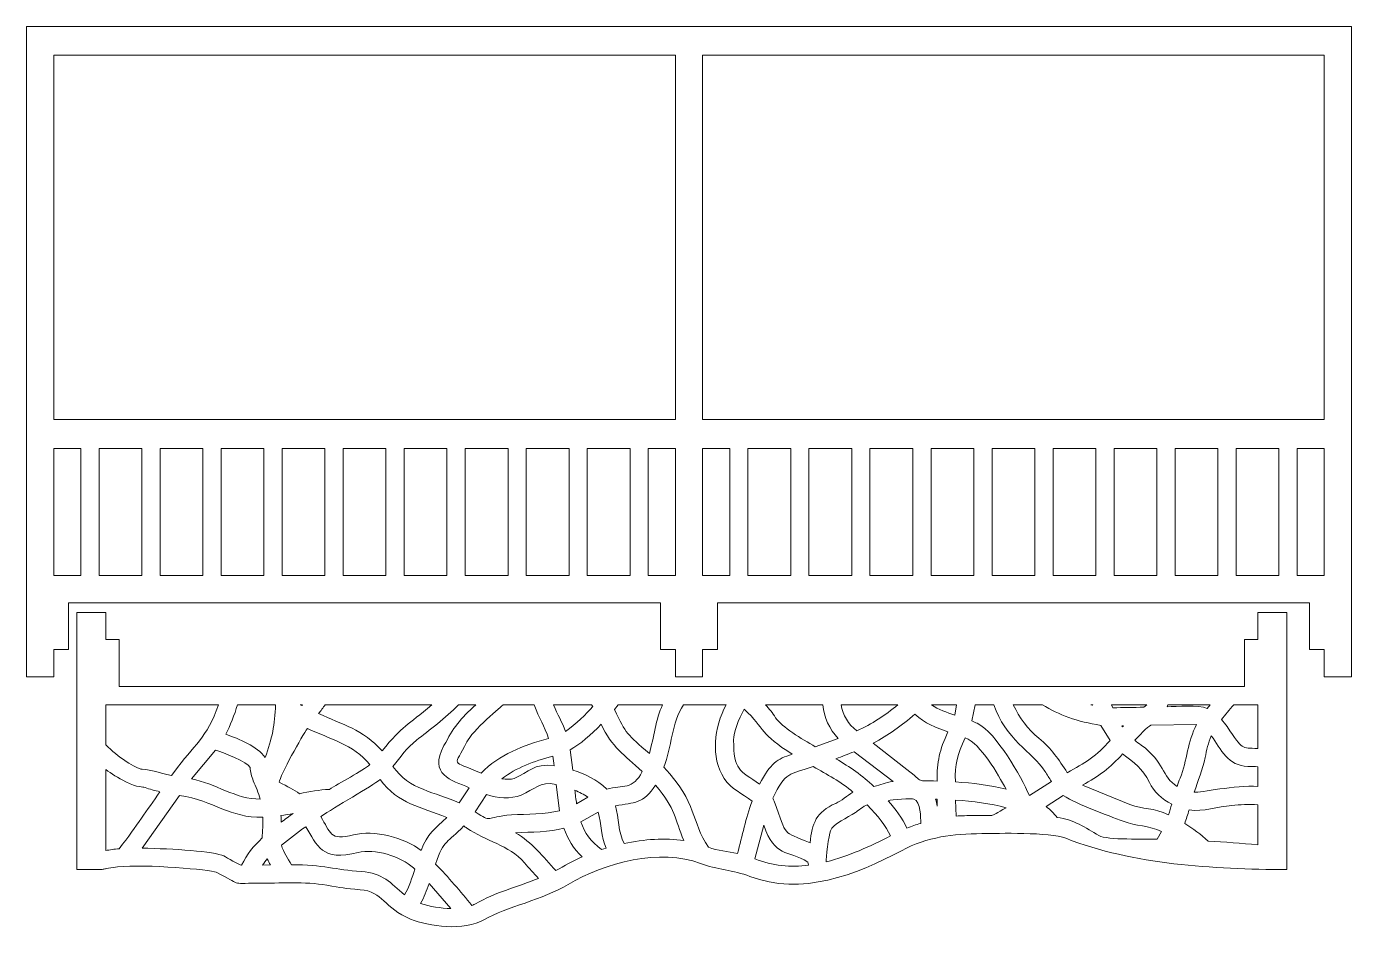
# Model space of a CAD drawing. Header units: millimetres. Extents: x -281 to 281, y -187 to 187.
# Drawn here: x 109.5 to 255.6, y -187 to -87.2 of the extents above; entities that cross this region are included whole.
import ezdxf

# ---------------------------------------------------------------- set-up
doc = ezdxf.new("R2010")
doc.units = ezdxf.units.MM
doc.header["$MEASUREMENT"] = 0
doc.layers.add('Camada 1', color=7, linetype='Continuous')

msp = doc.modelspace()

# ---------------------------------------------------------------- linework, layer by layer
at = {"layer": 'Camada 1', "color": 250, "lineweight": 9}
for points, knots in [([(114.187, -150.7449), (114.187, -150.7449), (179.4257, -150.7449), (179.4257, -150.7449), (179.4257, -150.7449), (179.4257, -150.7449), (179.4257, -155.9198), (179.4257, -155.9198), (179.4257, -155.9198), (179.4257, -155.9198), (181.0688, -155.9198), (181.0688, -155.9198), (181.0688, -155.9198), (181.0688, -155.9198), (181.0688, -158.9199), (181.0688, -158.9199), (181.0688, -158.9199), (181.0688, -158.9199), (184.0688, -158.9199), (184.0688, -158.9199), (184.0688, -158.9199), (184.0688, -158.9199), (184.0688, -155.9198), (184.0688, -155.9198), (184.0688, -155.9198), (184.0688, -155.9198), (185.7119, -155.9198), (185.7119, -155.9198), (185.7119, -155.9198), (185.7119, -155.9198), (185.7119, -150.7449), (185.7119, -150.7449), (185.7119, -150.7449), (185.7119, -150.7449), (250.9506, -150.7449), (250.9506, -150.7449), (250.9506, -150.7449), (250.9506, -150.7449), (250.9506, -155.9198), (250.9506, -155.9198), (250.9506, -155.9198), (250.9506, -155.9198), (252.5937, -155.9198), (252.5937, -155.9198), (252.5937, -155.9198), (252.5937, -155.9198), (252.5937, -158.9199), (252.5937, -158.9199), (252.5937, -158.9199), (252.5937, -158.9199), (255.5937, -158.9199), (255.5937, -158.9199), (255.5937, -158.9199), (255.5937, -158.9199), (255.5937, -155.9198), (255.5937, -155.9198), (255.5937, -155.9198), (255.5937, -155.9198), (255.5937, -150.7449), (255.5937, -150.7449), (255.5937, -150.7449), (255.5937, -150.7449), (255.5937, -87.2449), (255.5937, -87.2449), (255.5937, -87.2449), (255.5937, -87.2449), (109.5439, -87.2449), (109.5439, -87.2449), (109.5439, -87.2449), (109.5439, -87.2449), (109.5439, -150.7449), (109.5439, -150.7449), (109.5439, -150.7449), (109.5439, -150.7449), (109.5439, -155.9198), (109.5439, -155.9198), (109.5439, -155.9198), (109.5439, -155.9198), (109.5439, -158.9199), (109.5439, -158.9199), (109.5439, -158.9199), (109.5439, -158.9199), (112.5439, -158.9199), (112.5439, -158.9199), (112.5439, -158.9199), (112.5439, -158.9199), (112.5439, -155.9198), (112.5439, -155.9198), (112.5439, -155.9198), (112.5439, -155.9198), (114.187, -155.9198), (114.187, -155.9198), (114.187, -155.9198), (114.187, -155.9198), (114.187, -150.7449), (114.187, -150.7449)], [0, 0, 0, 0, 0.04, 0.04, 0.04, 0.04, 0.08, 0.08, 0.08, 0.08, 0.12, 0.12, 0.12, 0.12, 0.16, 0.16, 0.16, 0.16, 0.2, 0.2, 0.2, 0.2, 0.24, 0.24, 0.24, 0.24, 0.28, 0.28, 0.28, 0.28, 0.32, 0.32, 0.32, 0.32, 0.36, 0.36, 0.36, 0.36, 0.4, 0.4, 0.4, 0.4, 0.44, 0.44, 0.44, 0.44, 0.48, 0.48, 0.48, 0.48, 0.52, 0.52, 0.52, 0.52, 0.56, 0.56, 0.56, 0.56, 0.6, 0.6, 0.6, 0.6, 0.64, 0.64, 0.64, 0.64, 0.68, 0.68, 0.68, 0.68, 0.72, 0.72, 0.72, 0.72, 0.76, 0.76, 0.76, 0.76, 0.8, 0.8, 0.8, 0.8, 0.84, 0.84, 0.84, 0.84, 0.88, 0.88, 0.88, 0.88, 0.92, 0.92, 0.92, 0.92, 1, 1, 1, 1]), ([(181.0688, -130.5699), (181.0688, -130.5699), (112.5439, -130.5699), (112.5439, -130.5699), (112.5439, -130.5699), (112.5439, -130.5699), (112.5439, -90.4199), (112.5439, -90.4199), (112.5439, -90.4199), (112.5439, -90.4199), (181.0688, -90.4199), (181.0688, -90.4199), (181.0688, -90.4199), (181.0688, -90.4199), (181.0688, -130.5699), (181.0688, -130.5699)], [0, 0, 0, 0, 0.2, 0.2, 0.2, 0.2, 0.4, 0.4, 0.4, 0.4, 0.6, 0.6, 0.6, 0.6, 1, 1, 1, 1]), ([(252.5937, -130.5699), (252.5937, -130.5699), (184.0688, -130.5699), (184.0688, -130.5699), (184.0688, -130.5699), (184.0688, -130.5699), (184.0688, -90.4199), (184.0688, -90.4199), (184.0688, -90.4199), (184.0688, -90.4199), (252.5937, -90.4199), (252.5937, -90.4199), (252.5937, -90.4199), (252.5937, -90.4199), (252.5937, -130.5699), (252.5937, -130.5699)], [0, 0, 0, 0, 0.2, 0.2, 0.2, 0.2, 0.4, 0.4, 0.4, 0.4, 0.6, 0.6, 0.6, 0.6, 1, 1, 1, 1]), ([(115.5439, -133.7449), (115.5439, -133.7449), (115.5439, -147.7448), (115.5439, -147.7448), (115.5439, -147.7448), (115.5439, -147.7448), (112.5439, -147.7448), (112.5439, -147.7448), (112.5439, -147.7448), (112.5439, -147.7448), (112.5439, -133.7449), (112.5439, -133.7449), (112.5439, -133.7449), (112.5439, -133.7449), (115.5439, -133.7449), (115.5439, -133.7449)], [0, 0, 0, 0, 0.2, 0.2, 0.2, 0.2, 0.4, 0.4, 0.4, 0.4, 0.6, 0.6, 0.6, 0.6, 1, 1, 1, 1]), ([(122.2689, -133.7449), (122.2689, -133.7449), (122.2689, -147.7448), (122.2689, -147.7448), (122.2689, -147.7448), (122.2689, -147.7448), (117.5439, -147.7448), (117.5439, -147.7448), (117.5439, -147.7448), (117.5439, -147.7448), (117.5439, -133.7449), (117.5439, -133.7449), (117.5439, -133.7449), (117.5439, -133.7449), (122.2689, -133.7449), (122.2689, -133.7449)], [0, 0, 0, 0, 0.2, 0.2, 0.2, 0.2, 0.4, 0.4, 0.4, 0.4, 0.6, 0.6, 0.6, 0.6, 1, 1, 1, 1]), ([(128.9939, -133.7449), (128.9939, -133.7449), (128.9939, -147.7448), (128.9939, -147.7448), (128.9939, -147.7448), (128.9939, -147.7448), (124.2689, -147.7448), (124.2689, -147.7448), (124.2689, -147.7448), (124.2689, -147.7448), (124.2689, -133.7449), (124.2689, -133.7449), (124.2689, -133.7449), (124.2689, -133.7449), (128.9939, -133.7449), (128.9939, -133.7449)], [0, 0, 0, 0, 0.2, 0.2, 0.2, 0.2, 0.4, 0.4, 0.4, 0.4, 0.6, 0.6, 0.6, 0.6, 1, 1, 1, 1]), ([(135.7188, -133.7449), (135.7188, -133.7449), (135.7188, -147.7448), (135.7188, -147.7448), (135.7188, -147.7448), (135.7188, -147.7448), (130.9938, -147.7448), (130.9938, -147.7448), (130.9938, -147.7448), (130.9938, -147.7448), (130.9938, -133.7449), (130.9938, -133.7449), (130.9938, -133.7449), (130.9938, -133.7449), (135.7188, -133.7449), (135.7188, -133.7449)], [0, 0, 0, 0, 0.2, 0.2, 0.2, 0.2, 0.4, 0.4, 0.4, 0.4, 0.6, 0.6, 0.6, 0.6, 1, 1, 1, 1]), ([(142.4438, -133.7449), (142.4438, -133.7449), (142.4438, -147.7448), (142.4438, -147.7448), (142.4438, -147.7448), (142.4438, -147.7448), (137.7188, -147.7448), (137.7188, -147.7448), (137.7188, -147.7448), (137.7188, -147.7448), (137.7188, -133.7449), (137.7188, -133.7449), (137.7188, -133.7449), (137.7188, -133.7449), (142.4438, -133.7449), (142.4438, -133.7449)], [0, 0, 0, 0, 0.2, 0.2, 0.2, 0.2, 0.4, 0.4, 0.4, 0.4, 0.6, 0.6, 0.6, 0.6, 1, 1, 1, 1]), ([(149.1688, -133.7449), (149.1688, -133.7449), (149.1688, -147.7448), (149.1688, -147.7448), (149.1688, -147.7448), (149.1688, -147.7448), (144.4438, -147.7448), (144.4438, -147.7448), (144.4438, -147.7448), (144.4438, -147.7448), (144.4438, -133.7449), (144.4438, -133.7449), (144.4438, -133.7449), (144.4438, -133.7449), (149.1688, -133.7449), (149.1688, -133.7449)], [0, 0, 0, 0, 0.2, 0.2, 0.2, 0.2, 0.4, 0.4, 0.4, 0.4, 0.6, 0.6, 0.6, 0.6, 1, 1, 1, 1]), ([(155.8938, -133.7449), (155.8938, -133.7449), (155.8938, -147.7448), (155.8938, -147.7448), (155.8938, -147.7448), (155.8938, -147.7448), (151.1688, -147.7448), (151.1688, -147.7448), (151.1688, -147.7448), (151.1688, -147.7448), (151.1688, -133.7449), (151.1688, -133.7449), (151.1688, -133.7449), (151.1688, -133.7449), (155.8938, -133.7449), (155.8938, -133.7449)], [0, 0, 0, 0, 0.2, 0.2, 0.2, 0.2, 0.4, 0.4, 0.4, 0.4, 0.6, 0.6, 0.6, 0.6, 1, 1, 1, 1]), ([(162.6188, -133.7449), (162.6188, -133.7449), (162.6188, -147.7448), (162.6188, -147.7448), (162.6188, -147.7448), (162.6188, -147.7448), (157.8938, -147.7448), (157.8938, -147.7448), (157.8938, -147.7448), (157.8938, -147.7448), (157.8938, -133.7449), (157.8938, -133.7449), (157.8938, -133.7449), (157.8938, -133.7449), (162.6188, -133.7449), (162.6188, -133.7449)], [0, 0, 0, 0, 0.2, 0.2, 0.2, 0.2, 0.4, 0.4, 0.4, 0.4, 0.6, 0.6, 0.6, 0.6, 1, 1, 1, 1]), ([(169.3438, -133.7449), (169.3438, -133.7449), (169.3438, -147.7448), (169.3438, -147.7448), (169.3438, -147.7448), (169.3438, -147.7448), (164.6188, -147.7448), (164.6188, -147.7448), (164.6188, -147.7448), (164.6188, -147.7448), (164.6188, -133.7449), (164.6188, -133.7449), (164.6188, -133.7449), (164.6188, -133.7449), (169.3438, -133.7449), (169.3438, -133.7449)], [0, 0, 0, 0, 0.2, 0.2, 0.2, 0.2, 0.4, 0.4, 0.4, 0.4, 0.6, 0.6, 0.6, 0.6, 1, 1, 1, 1]), ([(176.0688, -147.7448), (176.0688, -147.7448), (171.3438, -147.7448), (171.3438, -147.7448), (171.3438, -147.7448), (171.3438, -147.7448), (171.3438, -133.7449), (171.3438, -133.7449), (171.3438, -133.7449), (171.3438, -133.7449), (176.0688, -133.7449), (176.0688, -133.7449), (176.0688, -133.7449), (176.0688, -133.7449), (176.0688, -147.7448), (176.0688, -147.7448)], [0, 0, 0, 0, 0.2, 0.2, 0.2, 0.2, 0.4, 0.4, 0.4, 0.4, 0.6, 0.6, 0.6, 0.6, 1, 1, 1, 1]), ([(178.0688, -147.7448), (178.0688, -147.7448), (178.0688, -133.7449), (178.0688, -133.7449), (178.0688, -133.7449), (178.0688, -133.7449), (181.0688, -133.7449), (181.0688, -133.7449), (181.0688, -133.7449), (181.0688, -133.7449), (181.0688, -147.7448), (181.0688, -147.7448), (181.0688, -147.7448), (181.0688, -147.7448), (178.0688, -147.7448), (178.0688, -147.7448)], [0, 0, 0, 0, 0.2, 0.2, 0.2, 0.2, 0.4, 0.4, 0.4, 0.4, 0.6, 0.6, 0.6, 0.6, 1, 1, 1, 1]), ([(184.0688, -147.7448), (184.0688, -147.7448), (184.0688, -133.7449), (184.0688, -133.7449), (184.0688, -133.7449), (184.0688, -133.7449), (187.0688, -133.7449), (187.0688, -133.7449), (187.0688, -133.7449), (187.0688, -133.7449), (187.0688, -147.7448), (187.0688, -147.7448), (187.0688, -147.7448), (187.0688, -147.7448), (184.0688, -147.7448), (184.0688, -147.7448)], [0, 0, 0, 0, 0.2, 0.2, 0.2, 0.2, 0.4, 0.4, 0.4, 0.4, 0.6, 0.6, 0.6, 0.6, 1, 1, 1, 1]), ([(189.0688, -147.7448), (189.0688, -147.7448), (189.0688, -133.7449), (189.0688, -133.7449), (189.0688, -133.7449), (189.0688, -133.7449), (193.7938, -133.7449), (193.7938, -133.7449), (193.7938, -133.7449), (193.7938, -133.7449), (193.7938, -147.7448), (193.7938, -147.7448), (193.7938, -147.7448), (193.7938, -147.7448), (189.0688, -147.7448), (189.0688, -147.7448)], [0, 0, 0, 0, 0.2, 0.2, 0.2, 0.2, 0.4, 0.4, 0.4, 0.4, 0.6, 0.6, 0.6, 0.6, 1, 1, 1, 1]), ([(195.7938, -147.7448), (195.7938, -147.7448), (195.7938, -133.7449), (195.7938, -133.7449), (195.7938, -133.7449), (195.7938, -133.7449), (200.5188, -133.7449), (200.5188, -133.7449), (200.5188, -133.7449), (200.5188, -133.7449), (200.5188, -147.7448), (200.5188, -147.7448), (200.5188, -147.7448), (200.5188, -147.7448), (195.7938, -147.7448), (195.7938, -147.7448)], [0, 0, 0, 0, 0.2, 0.2, 0.2, 0.2, 0.4, 0.4, 0.4, 0.4, 0.6, 0.6, 0.6, 0.6, 1, 1, 1, 1]), ([(202.5188, -147.7448), (202.5188, -147.7448), (202.5188, -133.7449), (202.5188, -133.7449), (202.5188, -133.7449), (202.5188, -133.7449), (207.2438, -133.7449), (207.2438, -133.7449), (207.2438, -133.7449), (207.2438, -133.7449), (207.2438, -147.7448), (207.2438, -147.7448), (207.2438, -147.7448), (207.2438, -147.7448), (202.5188, -147.7448), (202.5188, -147.7448)], [0, 0, 0, 0, 0.2, 0.2, 0.2, 0.2, 0.4, 0.4, 0.4, 0.4, 0.6, 0.6, 0.6, 0.6, 1, 1, 1, 1]), ([(209.2438, -147.7448), (209.2438, -147.7448), (209.2438, -133.7449), (209.2438, -133.7449), (209.2438, -133.7449), (209.2438, -133.7449), (213.9687, -133.7449), (213.9687, -133.7449), (213.9687, -133.7449), (213.9687, -133.7449), (213.9687, -147.7448), (213.9687, -147.7448), (213.9687, -147.7448), (213.9687, -147.7448), (209.2438, -147.7448), (209.2438, -147.7448)], [0, 0, 0, 0, 0.2, 0.2, 0.2, 0.2, 0.4, 0.4, 0.4, 0.4, 0.6, 0.6, 0.6, 0.6, 1, 1, 1, 1]), ([(215.9687, -147.7448), (215.9687, -147.7448), (215.9687, -133.7449), (215.9687, -133.7449), (215.9687, -133.7449), (215.9687, -133.7449), (220.6937, -133.7449), (220.6937, -133.7449), (220.6937, -133.7449), (220.6937, -133.7449), (220.6937, -147.7448), (220.6937, -147.7448), (220.6937, -147.7448), (220.6937, -147.7448), (215.9687, -147.7448), (215.9687, -147.7448)], [0, 0, 0, 0, 0.2, 0.2, 0.2, 0.2, 0.4, 0.4, 0.4, 0.4, 0.6, 0.6, 0.6, 0.6, 1, 1, 1, 1]), ([(222.6937, -147.7448), (222.6937, -147.7448), (222.6937, -133.7449), (222.6937, -133.7449), (222.6937, -133.7449), (222.6937, -133.7449), (227.4187, -133.7449), (227.4187, -133.7449), (227.4187, -133.7449), (227.4187, -133.7449), (227.4187, -147.7448), (227.4187, -147.7448), (227.4187, -147.7448), (227.4187, -147.7448), (222.6937, -147.7448), (222.6937, -147.7448)], [0, 0, 0, 0, 0.2, 0.2, 0.2, 0.2, 0.4, 0.4, 0.4, 0.4, 0.6, 0.6, 0.6, 0.6, 1, 1, 1, 1]), ([(229.4187, -147.7448), (229.4187, -147.7448), (229.4187, -133.7449), (229.4187, -133.7449), (229.4187, -133.7449), (229.4187, -133.7449), (234.1437, -133.7449), (234.1437, -133.7449), (234.1437, -133.7449), (234.1437, -133.7449), (234.1437, -147.7448), (234.1437, -147.7448), (234.1437, -147.7448), (234.1437, -147.7448), (229.4187, -147.7448), (229.4187, -147.7448)], [0, 0, 0, 0, 0.2, 0.2, 0.2, 0.2, 0.4, 0.4, 0.4, 0.4, 0.6, 0.6, 0.6, 0.6, 1, 1, 1, 1]), ([(236.1437, -147.7448), (236.1437, -147.7448), (236.1437, -133.7449), (236.1437, -133.7449), (236.1437, -133.7449), (236.1437, -133.7449), (240.8687, -133.7449), (240.8687, -133.7449), (240.8687, -133.7449), (240.8687, -133.7449), (240.8687, -147.7448), (240.8687, -147.7448), (240.8687, -147.7448), (240.8687, -147.7448), (236.1437, -147.7448), (236.1437, -147.7448)], [0, 0, 0, 0, 0.2, 0.2, 0.2, 0.2, 0.4, 0.4, 0.4, 0.4, 0.6, 0.6, 0.6, 0.6, 1, 1, 1, 1]), ([(242.8687, -147.7448), (242.8687, -147.7448), (242.8687, -133.7449), (242.8687, -133.7449), (242.8687, -133.7449), (242.8687, -133.7449), (247.5937, -133.7449), (247.5937, -133.7449), (247.5937, -133.7449), (247.5937, -133.7449), (247.5937, -147.7448), (247.5937, -147.7448), (247.5937, -147.7448), (247.5937, -147.7448), (242.8687, -147.7448), (242.8687, -147.7448)], [0, 0, 0, 0, 0.2, 0.2, 0.2, 0.2, 0.4, 0.4, 0.4, 0.4, 0.6, 0.6, 0.6, 0.6, 1, 1, 1, 1]), ([(249.5937, -147.7448), (249.5937, -147.7448), (249.5937, -133.7449), (249.5937, -133.7449), (249.5937, -133.7449), (249.5937, -133.7449), (252.5937, -133.7449), (252.5937, -133.7449), (252.5937, -133.7449), (252.5937, -133.7449), (252.5937, -147.7448), (252.5937, -147.7448), (252.5937, -147.7448), (252.5937, -147.7448), (249.5937, -147.7448), (249.5937, -147.7448)], [0, 0, 0, 0, 0.2, 0.2, 0.2, 0.2, 0.4, 0.4, 0.4, 0.4, 0.6, 0.6, 0.6, 0.6, 1, 1, 1, 1]), ([(248.4474, -151.8099), (248.4474, -151.8099), (248.4474, -154.8099), (248.4474, -154.8099), (248.4474, -154.8099), (248.4474, -154.8099), (248.4474, -159.9849), (248.4474, -159.9849), (248.4474, -159.9849), (248.4474, -159.9849), (248.4474, -180.1648), (248.4474, -180.1648), (248.4474, -180.1648), (240.3181, -180.0885), (231.5693, -179.6363), (224.1113, -176.7114), (224.1113, -176.7114), (222.3076, -176.004), (216.6558, -176.1705), (214.8415, -176.1885), (214.8415, -176.1885), (211.6496, -176.2201), (208.9081, -176.5277), (205.9813, -178.0802), (205.9813, -178.0802), (200.9712, -180.738), (194.9427, -183.0955), (189.2679, -180.9003), (189.2679, -180.9003), (187.4975, -180.2155), (185.5841, -180.1624), (183.8383, -179.486), (183.8383, -179.486), (179.4683, -177.7927), (173.2601, -179.3767), (169.2578, -181.7884), (169.2578, -181.7884), (166.4731, -183.4663), (162.4298, -184.2911), (160.0255, -185.657), (160.0255, -185.657), (157.6985, -186.9788), (153.936, -186.4351), (151.8698, -185.6062), (151.8698, -185.6062), (148.9565, -184.4372), (148.8398, -182.5319), (146.3344, -182.3719), (146.3344, -182.3719), (144.577, -182.2596), (144.2902, -182.1467), (142.6482, -181.872), (142.6482, -181.872), (140.1976, -181.4607), (137.4695, -181.6614), (134.9978, -181.6623), (134.9978, -181.6623), (131.8447, -181.6637), (133.4165, -181.896), (130.4348, -180.458), (130.4348, -180.458), (129.8512, -180.1767), (122.7482, -179.5178), (119.5805, -179.8698), (119.5805, -179.8698), (116.9925, -180.1575), (119.4042, -180.1507), (115.0976, -180.1648), (115.0976, -180.1648), (115.0976, -180.1648), (115.0976, -159.9849), (115.0976, -159.9849), (115.0976, -159.9849), (115.0976, -159.9849), (115.0976, -154.8099), (115.0976, -154.8099), (115.0976, -154.8099), (115.0976, -154.8099), (115.0976, -151.8099), (115.0976, -151.8099), (115.0976, -151.8099), (115.0976, -151.8099), (118.2726, -151.8099), (118.2726, -151.8099), (118.2726, -151.8099), (118.2726, -151.8099), (118.2726, -154.8099), (118.2726, -154.8099), (118.2726, -154.8099), (118.2726, -154.8099), (119.7407, -154.8099), (119.7407, -154.8099), (119.7407, -154.8099), (119.7407, -154.8099), (119.7407, -159.9849), (119.7407, -159.9849), (119.7407, -159.9849), (119.7407, -159.9849), (243.8043, -159.9849), (243.8043, -159.9849), (243.8043, -159.9849), (243.8043, -159.9849), (243.8043, -154.8099), (243.8043, -154.8099), (243.8043, -154.8099), (243.8043, -154.8099), (245.2724, -154.8099), (245.2724, -154.8099), (245.2724, -154.8099), (245.2724, -154.8099), (245.2724, -151.8099), (245.2724, -151.8099), (245.2724, -151.8099), (245.2724, -151.8099), (248.4474, -151.8099), (248.4474, -151.8099)], [0, 0, 0, 0, 0.03333333, 0.03333333, 0.03333333, 0.03333333, 0.06666667, 0.06666667, 0.06666667, 0.06666667, 0.1, 0.1, 0.1, 0.1, 0.13333333, 0.13333333, 0.13333333, 0.13333333, 0.16666667, 0.16666667, 0.16666667, 0.16666667, 0.2, 0.2, 0.2, 0.2, 0.23333333, 0.23333333, 0.23333333, 0.23333333, 0.26666667, 0.26666667, 0.26666667, 0.26666667, 0.3, 0.3, 0.3, 0.3, 0.33333333, 0.33333333, 0.33333333, 0.33333333, 0.36666667, 0.36666667, 0.36666667, 0.36666667, 0.4, 0.4, 0.4, 0.4, 0.43333333, 0.43333333, 0.43333333, 0.43333333, 0.46666667, 0.46666667, 0.46666667, 0.46666667, 0.5, 0.5, 0.5, 0.5, 0.53333333, 0.53333333, 0.53333333, 0.53333333, 0.56666667, 0.56666667, 0.56666667, 0.56666667, 0.6, 0.6, 0.6, 0.6, 0.63333333, 0.63333333, 0.63333333, 0.63333333, 0.66666667, 0.66666667, 0.66666667, 0.66666667, 0.7, 0.7, 0.7, 0.7, 0.73333333, 0.73333333, 0.73333333, 0.73333333, 0.76666667, 0.76666667, 0.76666667, 0.76666667, 0.8, 0.8, 0.8, 0.8, 0.83333333, 0.83333333, 0.83333333, 0.83333333, 0.86666667, 0.86666667, 0.86666667, 0.86666667, 0.9, 0.9, 0.9, 0.9, 0.93333333, 0.93333333, 0.93333333, 0.93333333, 1, 1, 1, 1]), ([(125.7831, -169.4489), (128.0398, -166.3578), (129.4312, -165.6976), (130.7002, -161.9849), (130.7002, -161.9849), (130.7002, -161.9849), (118.2726, -161.9849), (118.2726, -161.9849), (118.2726, -161.9849), (118.2726, -161.9849), (118.2726, -166.4227), (118.2726, -166.4227), (118.2726, -166.4227), (119.5952, -167.6993), (121.6232, -169.0746), (122.2967, -169.0992), (122.2967, -169.0992), (123.4316, -169.1406), (124.0535, -169.5002), (125.5277, -169.8004), (125.5277, -169.8004), (125.5277, -169.8004), (125.7831, -169.4489), (125.7831, -169.4489)], [0, 0, 0, 0, 0.14285714, 0.14285714, 0.14285714, 0.14285714, 0.28571429, 0.28571429, 0.28571429, 0.28571429, 0.42857143, 0.42857143, 0.42857143, 0.42857143, 0.57142857, 0.57142857, 0.57142857, 0.57142857, 0.71428571, 0.71428571, 0.71428571, 0.71428571, 1, 1, 1, 1]), ([(135.8458, -167.81), (136.5922, -165.7425), (136.9373, -164.1789), (136.9992, -161.9849), (136.9992, -161.9849), (136.9992, -161.9849), (132.8035, -161.9849), (132.8035, -161.9849), (132.8035, -161.9849), (132.4711, -163.123), (132.0058, -164.2738), (131.4991, -165.244), (131.4991, -165.244), (132.9823, -165.7698), (134.9863, -166.5436), (135.8458, -167.81)], [0, 0, 0, 0, 0.2, 0.2, 0.2, 0.2, 0.4, 0.4, 0.4, 0.4, 0.6, 0.6, 0.6, 0.6, 1, 1, 1, 1]), ([(139.9031, -162.0805), (139.9031, -162.0805), (139.9762, -161.9849), (139.9762, -161.9849), (139.9762, -161.9849), (139.9762, -161.9849), (139.7088, -161.9849), (139.7088, -161.9849), (139.7088, -161.9849), (139.7088, -161.9849), (139.9031, -162.0805), (139.9031, -162.0805)], [0, 0, 0, 0, 0.25, 0.25, 0.25, 0.25, 0.5, 0.5, 0.5, 0.5, 1, 1, 1, 1]), ([(148.7427, -167.0861), (151.084, -164.1762), (151.4656, -164.3647), (154.2365, -161.9849), (154.2365, -161.9849), (154.2365, -161.9849), (142.4617, -161.9849), (142.4617, -161.9849), (142.4617, -161.9849), (142.2288, -162.322), (141.9812, -162.652), (141.7388, -162.9713), (141.7388, -162.9713), (144.3697, -164.1875), (146.6089, -164.6786), (148.7427, -167.0861)], [0, 0, 0, 0, 0.2, 0.2, 0.2, 0.2, 0.4, 0.4, 0.4, 0.4, 0.6, 0.6, 0.6, 0.6, 1, 1, 1, 1]), ([(157.2278, -172.8077), (157.2278, -172.8077), (158.3515, -171.1343), (158.3515, -171.1343), (158.3515, -171.1343), (156.372, -170.2733), (153.8391, -169.7634), (155.5595, -166.4973), (155.5595, -166.4973), (156.5739, -164.5716), (157.3464, -163.5037), (159.0837, -161.9849), (159.0837, -161.9849), (159.0837, -161.9849), (157.1699, -161.9849), (157.1699, -161.9849), (157.1699, -161.9849), (155.7039, -163.4859), (153.95, -164.8003), (152.5193, -165.8978), (152.5193, -165.8978), (151.489, -166.6882), (150.7688, -167.7844), (149.9339, -168.7845), (149.9339, -168.7845), (151.6954, -171.3584), (154.5966, -171.6085), (157.2278, -172.8077)], [0, 0, 0, 0, 0.125, 0.125, 0.125, 0.125, 0.25, 0.25, 0.25, 0.25, 0.375, 0.375, 0.375, 0.375, 0.5, 0.5, 0.5, 0.5, 0.625, 0.625, 0.625, 0.625, 0.75, 0.75, 0.75, 0.75, 1, 1, 1, 1]), ([(159.6632, -169.5213), (161.6643, -167.4883), (164.2555, -166.4558), (167.0936, -165.7174), (167.0936, -165.7174), (166.6417, -164.3191), (166.0447, -163.5381), (165.5165, -161.9849), (165.5165, -161.9849), (165.5165, -161.9849), (162.1016, -161.9849), (162.1016, -161.9849), (162.1016, -161.9849), (162.0293, -162.0134), (158.6121, -164.9476), (158.081, -166.0841), (158.081, -166.0841), (156.7443, -168.9446), (156.1223, -168.006), (159.6632, -169.5213)], [0, 0, 0, 0, 0.16666667, 0.16666667, 0.16666667, 0.16666667, 0.33333333, 0.33333333, 0.33333333, 0.33333333, 0.5, 0.5, 0.5, 0.5, 0.66666667, 0.66666667, 0.66666667, 0.66666667, 1, 1, 1, 1]), ([(168.9458, -164.9445), (170.1462, -164.1253), (171.2197, -163.0027), (171.9543, -162.1998), (171.9543, -162.1998), (171.9543, -162.1998), (171.8035, -161.9849), (171.8035, -161.9849), (171.8035, -161.9849), (171.8035, -161.9849), (167.6431, -161.9849), (167.6431, -161.9849), (167.6431, -161.9849), (168.0724, -163.1183), (168.5778, -163.8555), (168.9458, -164.9445)], [0, 0, 0, 0, 0.2, 0.2, 0.2, 0.2, 0.4, 0.4, 0.4, 0.4, 0.6, 0.6, 0.6, 0.6, 1, 1, 1, 1]), ([(178.2006, -167.3643), (178.6882, -165.649), (178.9053, -163.5491), (179.6642, -161.9849), (179.6642, -161.9849), (179.6642, -161.9849), (174.7771, -161.9849), (174.7771, -161.9849), (174.7771, -161.9849), (174.7771, -161.9849), (174.3475, -162.5082), (174.3475, -162.5082), (174.3475, -162.5082), (175.638, -165.281), (175.7494, -165.2192), (178.2006, -167.3643)], [0, 0, 0, 0, 0.2, 0.2, 0.2, 0.2, 0.4, 0.4, 0.4, 0.4, 0.6, 0.6, 0.6, 0.6, 1, 1, 1, 1]), ([(189.5178, -172.6081), (188.4534, -171.7511), (187.2214, -171.3273), (186.4447, -170.113), (186.4447, -170.113), (184.9226, -167.7331), (185.3533, -164.5286), (186.6513, -161.9849), (186.6513, -161.9849), (186.6513, -161.9849), (181.96, -161.9849), (181.96, -161.9849), (181.96, -161.9849), (180.6773, -163.9458), (180.6375, -166.6792), (179.803, -168.8871), (179.803, -168.8871), (183.5929, -172.8857), (182.7115, -174.7919), (184.7212, -177.6859), (184.7212, -177.6859), (185.7164, -178.0933), (186.8686, -178.147), (187.9117, -178.385), (187.9117, -178.385), (188.4398, -176.4146), (188.8274, -174.5207), (189.5178, -172.6081)], [0, 0, 0, 0, 0.125, 0.125, 0.125, 0.125, 0.25, 0.25, 0.25, 0.25, 0.375, 0.375, 0.375, 0.375, 0.5, 0.5, 0.5, 0.5, 0.625, 0.625, 0.625, 0.625, 0.75, 0.75, 0.75, 0.75, 1, 1, 1, 1]), ([(199.0162, -165.7085), (198.0186, -164.6788), (197.4733, -163.3576), (197.3106, -161.9849), (197.3106, -161.9849), (197.3106, -161.9849), (191.0101, -161.9849), (191.0101, -161.9849), (191.0101, -161.9849), (191.4133, -162.4342), (191.7779, -162.9084), (192.1138, -163.4144), (192.1138, -163.4144), (192.7941, -164.4391), (194.9989, -165.7613), (196.4883, -166.6211), (196.4883, -166.6211), (196.4883, -166.6211), (199.0162, -165.7085), (199.0162, -165.7085)], [0, 0, 0, 0, 0.16666667, 0.16666667, 0.16666667, 0.16666667, 0.33333333, 0.33333333, 0.33333333, 0.33333333, 0.5, 0.5, 0.5, 0.5, 0.66666667, 0.66666667, 0.66666667, 0.66666667, 1, 1, 1, 1]), ([(201.0609, -164.8713), (202.7384, -164.1125), (204.1578, -163.1684), (205.6023, -161.9849), (205.6023, -161.9849), (205.6023, -161.9849), (199.3274, -161.9849), (199.3274, -161.9849), (199.3274, -161.9849), (199.5129, -163.1735), (200.1312, -164.1077), (201.0609, -164.8713)], [0, 0, 0, 0, 0.25, 0.25, 0.25, 0.25, 0.5, 0.5, 0.5, 0.5, 1, 1, 1, 1]), ([(211.8602, -163.1346), (211.8602, -163.1346), (212.0718, -161.9849), (212.0718, -161.9849), (212.0718, -161.9849), (212.0718, -161.9849), (209.3131, -161.9849), (209.3131, -161.9849), (209.3131, -161.9849), (210.0106, -162.52), (211.0499, -162.8389), (211.8602, -163.1346)], [0, 0, 0, 0, 0.25, 0.25, 0.25, 0.25, 0.5, 0.5, 0.5, 0.5, 1, 1, 1, 1]), ([(220.091, -172.0089), (220.091, -172.0089), (222.5119, -170.4434), (222.5119, -170.4434), (222.5119, -170.4434), (222.2725, -170.0742), (222.0421, -169.6998), (221.794, -169.313), (221.794, -169.313), (220.448, -167.2149), (217.4064, -165.7679), (216.164, -161.9849), (216.164, -161.9849), (216.164, -161.9849), (214.1086, -161.9849), (214.1086, -161.9849), (214.1086, -161.9849), (214.1086, -161.9849), (213.759, -163.778), (213.759, -163.778), (213.759, -163.778), (213.9597, -163.8547), (214.1564, -163.9389), (214.3454, -164.0353), (214.3454, -164.0353), (216.4623, -165.1163), (219.1566, -169.8465), (220.091, -172.0089)], [0, 0, 0, 0, 0.125, 0.125, 0.125, 0.125, 0.25, 0.25, 0.25, 0.25, 0.375, 0.375, 0.375, 0.375, 0.5, 0.5, 0.5, 0.5, 0.625, 0.625, 0.625, 0.625, 0.75, 0.75, 0.75, 0.75, 1, 1, 1, 1]), ([(224.2669, -169.4757), (226.1263, -168.4904), (227.5787, -167.5688), (228.9767, -165.9421), (228.9767, -165.9421), (228.9767, -165.9421), (227.9763, -164.2642), (227.9763, -164.2642), (227.9763, -164.2642), (225.3688, -163.8629), (223.2976, -163.1074), (221.5472, -161.9849), (221.5472, -161.9849), (221.5472, -161.9849), (218.3152, -161.9849), (218.3152, -161.9849), (218.3152, -161.9849), (218.9817, -163.423), (219.9409, -164.6915), (221.1416, -165.6728), (221.1416, -165.6728), (222.5476, -166.8218), (223.3026, -168.0112), (224.2669, -169.4757)], [0, 0, 0, 0, 0.14285714, 0.14285714, 0.14285714, 0.14285714, 0.28571429, 0.28571429, 0.28571429, 0.28571429, 0.42857143, 0.42857143, 0.42857143, 0.42857143, 0.57142857, 0.57142857, 0.57142857, 0.57142857, 0.71428571, 0.71428571, 0.71428571, 0.71428571, 1, 1, 1, 1]), ([(227.0722, -162.0396), (227.0722, -162.0396), (227.0569, -161.9849), (227.0569, -161.9849), (227.0569, -161.9849), (227.0569, -161.9849), (226.8501, -161.9849), (226.8501, -161.9849), (226.8501, -161.9849), (226.8501, -161.9849), (227.0722, -162.0396), (227.0722, -162.0396)], [0, 0, 0, 0, 0.25, 0.25, 0.25, 0.25, 0.5, 0.5, 0.5, 0.5, 1, 1, 1, 1]), ([(229.2801, -162.3244), (230.4235, -162.3077), (231.5675, -162.2842), (232.711, -162.2619), (232.711, -162.2619), (232.711, -162.2619), (233.0372, -161.9849), (233.0372, -161.9849), (233.0372, -161.9849), (233.0372, -161.9849), (229.1519, -161.9849), (229.1519, -161.9849), (229.1519, -161.9849), (229.1519, -161.9849), (229.2801, -162.3244), (229.2801, -162.3244)], [0, 0, 0, 0, 0.2, 0.2, 0.2, 0.2, 0.4, 0.4, 0.4, 0.4, 0.6, 0.6, 0.6, 0.6, 1, 1, 1, 1]), ([(235.266, -162.2148), (236.348, -162.1955), (238.7137, -161.9449), (239.6978, -162.4029), (239.6978, -162.4029), (239.6978, -162.4029), (240.0181, -161.9849), (240.0181, -161.9849), (240.0181, -161.9849), (240.0181, -161.9849), (235.36, -161.9849), (235.36, -161.9849), (235.36, -161.9849), (235.36, -161.9849), (235.266, -162.2148), (235.266, -162.2148)], [0, 0, 0, 0, 0.2, 0.2, 0.2, 0.2, 0.4, 0.4, 0.4, 0.4, 0.6, 0.6, 0.6, 0.6, 1, 1, 1, 1]), ([(245.2724, -166.8099), (245.2724, -166.8099), (245.2724, -161.9849), (245.2724, -161.9849), (245.2724, -161.9849), (245.2724, -161.9849), (242.6142, -161.9849), (242.6142, -161.9849), (242.6142, -161.9849), (242.1263, -162.5396), (241.6653, -163.1014), (241.2697, -163.6258), (241.2697, -163.6258), (241.4826, -163.8683), (241.6818, -164.1294), (241.8732, -164.4026), (241.8732, -164.4026), (243.7285, -167.051), (243.3696, -166.7003), (245.2724, -166.8099)], [0, 0, 0, 0, 0.16666667, 0.16666667, 0.16666667, 0.16666667, 0.33333333, 0.33333333, 0.33333333, 0.33333333, 0.5, 0.5, 0.5, 0.5, 0.66666667, 0.66666667, 0.66666667, 0.66666667, 1, 1, 1, 1]), ([(190.3565, -170.7467), (191.5544, -168.4093), (192.2684, -167.9814), (193.9535, -167.4393), (193.9535, -167.4393), (190.4045, -165.2323), (190.9863, -164.6999), (188.6661, -162.4649), (188.6661, -162.4649), (188.0033, -163.6452), (187.493, -164.9604), (187.491, -165.9109), (187.491, -165.9109), (187.4841, -169.1925), (188.1276, -169.23), (190.3565, -170.7467)], [0, 0, 0, 0, 0.2, 0.2, 0.2, 0.2, 0.4, 0.4, 0.4, 0.4, 0.6, 0.6, 0.6, 0.6, 1, 1, 1, 1]), ([(209.9243, -170.3995), (209.8813, -168.2837), (210.1816, -166.9737), (211.1104, -164.99), (211.1104, -164.99), (209.7423, -164.4861), (208.5921, -164.0757), (207.4656, -163.0319), (207.4656, -163.0319), (206.0098, -164.2677), (204.5396, -165.3711), (202.8682, -166.2215), (202.8682, -166.2215), (202.8682, -166.2215), (206.5959, -169.1145), (206.5959, -169.1145), (206.5959, -169.1145), (208.524, -170.6662), (207.5224, -170.336), (209.9243, -170.3995)], [0, 0, 0, 0, 0.16666667, 0.16666667, 0.16666667, 0.16666667, 0.33333333, 0.33333333, 0.33333333, 0.33333333, 0.5, 0.5, 0.5, 0.5, 0.66666667, 0.66666667, 0.66666667, 0.66666667, 1, 1, 1, 1]), ([(142.9246, -171.3233), (143.9601, -170.6821), (146.6251, -169.2552), (147.3913, -168.5799), (147.3913, -168.5799), (145.5418, -166.3405), (142.9329, -165.7595), (140.5041, -164.6008), (140.5041, -164.6008), (139.9386, -165.3722), (137.4862, -169.8051), (137.3915, -170.5375), (137.3915, -170.5375), (138.3226, -170.9839), (139.0465, -171.3765), (139.6498, -171.7938), (139.6498, -171.7938), (140.7186, -171.5778), (141.838, -171.3491), (142.9246, -171.3233)], [0, 0, 0, 0, 0.16666667, 0.16666667, 0.16666667, 0.16666667, 0.33333333, 0.33333333, 0.33333333, 0.33333333, 0.5, 0.5, 0.5, 0.5, 0.66666667, 0.66666667, 0.66666667, 0.66666667, 1, 1, 1, 1]), ([(173.4959, -171.2808), (175.2899, -170.8272), (176.3797, -171.389), (177.4213, -169.3499), (177.4213, -169.3499), (175.3793, -167.4769), (174.0804, -166.7196), (172.8926, -164.1295), (172.8926, -164.1295), (171.7764, -165.2869), (170.5737, -166.3349), (169.4646, -166.9659), (169.4646, -166.9659), (169.4646, -166.9659), (169.7703, -169.1903), (169.7703, -169.1903), (169.7703, -169.1903), (171.0416, -169.6167), (172.4226, -170.2037), (173.4959, -171.2808)], [0, 0, 0, 0, 0.16666667, 0.16666667, 0.16666667, 0.16666667, 0.33333333, 0.33333333, 0.33333333, 0.33333333, 0.5, 0.5, 0.5, 0.5, 0.66666667, 0.66666667, 0.66666667, 0.66666667, 1, 1, 1, 1]), ([(230.3541, -164.4179), (230.3541, -164.4179), (230.4639, -164.3053), (230.4639, -164.3053), (230.4639, -164.3053), (230.4639, -164.3053), (230.2856, -164.3085), (230.2856, -164.3085), (230.2856, -164.3085), (230.2856, -164.3085), (230.3541, -164.4179), (230.3541, -164.4179)], [0, 0, 0, 0, 0.25, 0.25, 0.25, 0.25, 0.5, 0.5, 0.5, 0.5, 1, 1, 1, 1]), ([(236.7009, -170.0815), (237.4829, -168.1662), (237.525, -165.9814), (238.5246, -164.1561), (238.5246, -164.1561), (238.5246, -164.1561), (233.4659, -164.2479), (233.4659, -164.2479), (233.4659, -164.2479), (233.1536, -164.3677), (232.0335, -165.5548), (231.6966, -165.9069), (231.6966, -165.9069), (231.9106, -166.0791), (232.1484, -166.2546), (232.4197, -166.4481), (232.4197, -166.4481), (235.0096, -168.2952), (234.6445, -169.9073), (236.3662, -170.9849), (236.3662, -170.9849), (236.468, -170.6832), (236.578, -170.3826), (236.7009, -170.0815)], [0, 0, 0, 0, 0.14285714, 0.14285714, 0.14285714, 0.14285714, 0.28571429, 0.28571429, 0.28571429, 0.28571429, 0.42857143, 0.42857143, 0.42857143, 0.42857143, 0.57142857, 0.57142857, 0.57142857, 0.57142857, 0.71428571, 0.71428571, 0.71428571, 0.71428571, 1, 1, 1, 1]), ([(217.5156, -171.2821), (216.6402, -169.6655), (214.7184, -166.2856), (213.0176, -165.6331), (213.0176, -165.6331), (212.1025, -167.5511), (211.8894, -168.4932), (211.9264, -170.4904), (211.9264, -170.4904), (213.8583, -170.6174), (215.7651, -170.8635), (217.5156, -171.2821)], [0, 0, 0, 0, 0.25, 0.25, 0.25, 0.25, 0.5, 0.5, 0.5, 0.5, 1, 1, 1, 1]), ([(244.1611, -168.7775), (242.02, -168.7775), (241.2056, -166.8884), (240.1329, -165.4065), (240.1329, -165.4065), (239.7957, -166.1603), (239.6396, -167.0179), (239.4561, -167.8198), (239.4561, -167.8198), (239.1548, -169.1363), (238.6868, -170.3608), (238.2575, -171.6341), (238.2575, -171.6341), (238.9786, -171.6872), (242.7083, -170.8246), (245.2724, -170.9984), (245.2724, -170.9984), (245.2724, -170.9984), (245.2724, -168.8143), (245.2724, -168.8143), (245.2724, -168.8143), (244.9006, -168.7891), (244.5293, -168.7775), (244.1611, -168.7775)], [0, 0, 0, 0, 0.14285714, 0.14285714, 0.14285714, 0.14285714, 0.28571429, 0.28571429, 0.28571429, 0.28571429, 0.42857143, 0.42857143, 0.42857143, 0.42857143, 0.57142857, 0.57142857, 0.57142857, 0.57142857, 0.71428571, 0.71428571, 0.71428571, 0.71428571, 1, 1, 1, 1]), ([(134.5421, -170.3692), (134.354, -169.888), (134.2321, -169.4203), (134.1815, -168.9085), (134.1815, -168.9085), (133.9651, -168.2974), (131.1184, -167.2186), (130.3768, -166.9839), (130.3768, -166.9839), (130.3768, -166.9839), (127.7431, -170.1622), (127.7431, -170.1622), (127.7431, -170.1622), (130.3359, -170.6452), (132.6177, -172.4195), (135.3105, -172.3856), (135.3105, -172.3856), (135.1312, -171.6868), (134.8042, -171.0396), (134.5421, -170.3692)], [0, 0, 0, 0, 0.16666667, 0.16666667, 0.16666667, 0.16666667, 0.33333333, 0.33333333, 0.33333333, 0.33333333, 0.5, 0.5, 0.5, 0.5, 0.66666667, 0.66666667, 0.66666667, 0.66666667, 1, 1, 1, 1]), ([(167.706, -168.7045), (167.6633, -168.3555), (167.6146, -168.008), (167.5564, -167.6631), (167.5564, -167.6631), (165.4937, -168.2), (163.5393, -168.9033), (161.9358, -170.1698), (161.9358, -170.1698), (162.4258, -170.2218), (162.9686, -170.2408), (163.3013, -170.1047), (163.3013, -170.1047), (165.0069, -169.4071), (165.3726, -168.4263), (167.706, -168.7045)], [0, 0, 0, 0, 0.2, 0.2, 0.2, 0.2, 0.4, 0.4, 0.4, 0.4, 0.6, 0.6, 0.6, 0.6, 1, 1, 1, 1]), ([(205.0726, -170.4571), (205.0726, -170.4571), (200.7721, -167.1677), (200.7721, -167.1677), (200.7721, -167.1677), (200.1056, -167.4381), (199.4301, -167.6902), (198.759, -167.933), (198.759, -167.933), (200.3205, -168.8508), (201.674, -169.7996), (202.9547, -170.9839), (202.9547, -170.9839), (203.7375, -170.8809), (204.1329, -170.5004), (205.0726, -170.4571)], [0, 0, 0, 0, 0.2, 0.2, 0.2, 0.2, 0.4, 0.4, 0.4, 0.4, 0.6, 0.6, 0.6, 0.6, 1, 1, 1, 1]), ([(235.4266, -174.1067), (235.5544, -173.7337), (235.6697, -173.3523), (235.7826, -172.9524), (235.7826, -172.9524), (234.7156, -172.403), (233.804, -171.5614), (233.3282, -170.563), (233.3282, -170.563), (232.5511, -168.9323), (231.6525, -168.4549), (230.3568, -167.4054), (230.3568, -167.4054), (229.104, -168.8732), (227.6383, -169.9233), (225.9586, -170.8407), (225.9586, -170.8407), (225.9586, -170.8407), (231.1638, -172.9758), (231.1638, -172.9758), (231.1638, -172.9758), (232.6417, -173.5549), (233.7415, -173.3031), (235.4266, -174.1067)], [0, 0, 0, 0, 0.14285714, 0.14285714, 0.14285714, 0.14285714, 0.28571429, 0.28571429, 0.28571429, 0.28571429, 0.42857143, 0.42857143, 0.42857143, 0.42857143, 0.57142857, 0.57142857, 0.57142857, 0.57142857, 0.71428571, 0.71428571, 0.71428571, 0.71428571, 1, 1, 1, 1]), ([(124.2568, -171.5757), (123.6981, -171.4515), (123.1037, -171.3014), (122.6132, -171.1012), (122.6132, -171.1012), (122.3254, -170.9843), (121.8465, -171.1974), (120.4907, -170.4905), (120.4907, -170.4905), (119.6168, -170.035), (118.8915, -169.5875), (118.2726, -169.1289), (118.2726, -169.1289), (118.2726, -169.1289), (118.2726, -178.0632), (118.2726, -178.0632), (118.2726, -178.0632), (118.7443, -177.9819), (119.2108, -177.8885), (119.7744, -177.8523), (119.7744, -177.8523), (121.8048, -175.1762), (122.735, -173.6986), (124.2568, -171.5757)], [0, 0, 0, 0, 0.14285714, 0.14285714, 0.14285714, 0.14285714, 0.28571429, 0.28571429, 0.28571429, 0.28571429, 0.42857143, 0.42857143, 0.42857143, 0.42857143, 0.57142857, 0.57142857, 0.57142857, 0.57142857, 0.71428571, 0.71428571, 0.71428571, 0.71428571, 1, 1, 1, 1]), ([(195.9148, -177.2141), (196.1368, -175.0611), (196.5801, -173.7935), (198.7383, -172.8563), (198.7383, -172.8563), (199.3742, -172.5803), (199.9913, -172.0331), (200.6447, -171.606), (200.6447, -171.606), (199.3172, -170.4969), (197.7618, -169.6636), (196.2719, -168.8037), (196.2719, -168.8037), (193.6265, -169.6592), (193.1885, -169.3733), (191.8265, -172.2804), (191.8265, -172.2804), (191.8752, -172.399), (191.918, -172.5244), (191.9542, -172.6214), (191.9542, -172.6214), (193.4798, -176.7051), (192.723, -175.8401), (195.9148, -177.2141)], [0, 0, 0, 0, 0.14285714, 0.14285714, 0.14285714, 0.14285714, 0.28571429, 0.28571429, 0.28571429, 0.28571429, 0.42857143, 0.42857143, 0.42857143, 0.42857143, 0.57142857, 0.57142857, 0.57142857, 0.57142857, 0.71428571, 0.71428571, 0.71428571, 0.71428571, 1, 1, 1, 1]), ([(153.045, -178.046), (153.7135, -176.1892), (154.5496, -175.6798), (155.871, -174.4003), (155.871, -174.4003), (153.0022, -173.2341), (150.532, -172.9404), (148.519, -170.2435), (148.519, -170.2435), (147.6974, -170.9119), (143.4223, -173.3442), (141.9706, -174.3034), (141.9706, -174.3034), (143.0789, -176.0631), (142.9308, -177.0334), (145.5976, -176.335), (145.5976, -176.335), (147.7994, -175.7584), (151.2528, -176.6273), (153.045, -178.046)], [0, 0, 0, 0, 0.16666667, 0.16666667, 0.16666667, 0.16666667, 0.33333333, 0.33333333, 0.33333333, 0.33333333, 0.5, 0.5, 0.5, 0.5, 0.66666667, 0.66666667, 0.66666667, 0.66666667, 1, 1, 1, 1]), ([(168.2839, -173.6634), (168.2839, -173.6634), (167.9145, -170.7643), (167.9145, -170.7643), (167.9145, -170.7643), (166.0476, -170.3857), (165.5681, -171.3383), (164.0585, -171.9558), (164.0585, -171.9558), (162.9239, -172.42), (161.4294, -172.2594), (160.2607, -171.8958), (160.2607, -171.8958), (160.2607, -171.8958), (158.9886, -173.7784), (158.9886, -173.7784), (158.9886, -173.7784), (160.9774, -175.0969), (159.9517, -174.3419), (163.0185, -174.1275), (163.0185, -174.1275), (164.7229, -174.0084), (166.6994, -174.111), (168.2839, -173.6634)], [0, 0, 0, 0, 0.14285714, 0.14285714, 0.14285714, 0.14285714, 0.28571429, 0.28571429, 0.28571429, 0.28571429, 0.42857143, 0.42857143, 0.42857143, 0.42857143, 0.57142857, 0.57142857, 0.57142857, 0.57142857, 0.71428571, 0.71428571, 0.71428571, 0.71428571, 1, 1, 1, 1]), ([(182.0129, -176.9618), (180.9805, -174.5763), (181.1281, -173.4639), (178.8717, -170.8386), (178.8717, -170.8386), (177.5886, -172.9148), (176.5384, -172.7592), (174.4594, -173.1222), (174.4594, -173.1222), (174.8238, -174.4749), (174.7722, -176.0306), (175.4075, -177.2846), (175.4075, -177.2846), (177.6251, -176.81), (179.9149, -176.6517), (182.0129, -176.9618)], [0, 0, 0, 0, 0.2, 0.2, 0.2, 0.2, 0.4, 0.4, 0.4, 0.4, 0.6, 0.6, 0.6, 0.6, 1, 1, 1, 1]), ([(135.5243, -176.6715), (135.5243, -175.908), (135.6396, -175.1439), (135.6006, -174.3792), (135.6006, -174.3792), (131.9326, -174.4976), (130.295, -172.5645), (126.4174, -171.9915), (126.4174, -171.9915), (126.4174, -171.9915), (122.29, -177.8048), (122.29, -177.8048), (122.29, -177.8048), (125.6484, -177.8364), (130.2537, -178.1505), (131.3033, -178.6564), (131.3033, -178.6564), (131.6688, -178.8326), (132.9206, -179.6427), (133.2541, -179.6669), (133.2541, -179.6669), (133.8622, -178.4707), (134.5506, -177.5715), (135.5243, -176.6715)], [0, 0, 0, 0, 0.14285714, 0.14285714, 0.14285714, 0.14285714, 0.28571429, 0.28571429, 0.28571429, 0.28571429, 0.42857143, 0.42857143, 0.42857143, 0.42857143, 0.57142857, 0.57142857, 0.57142857, 0.57142857, 0.71428571, 0.71428571, 0.71428571, 0.71428571, 1, 1, 1, 1]), ([(170.1802, -172.9007), (170.1802, -172.9007), (171.4278, -172.1753), (171.4278, -172.1753), (171.4278, -172.1753), (170.9818, -171.8779), (170.4829, -171.6227), (169.9838, -171.4098), (169.9838, -171.4098), (170.037, -171.9086), (170.099, -172.4062), (170.1802, -172.9007)], [0, 0, 0, 0, 0.25, 0.25, 0.25, 0.25, 0.5, 0.5, 0.5, 0.5, 1, 1, 1, 1]), ([(208.1068, -175.0673), (208.105, -174.4588), (208.1138, -172.6725), (207.3653, -172.3865), (207.3653, -172.3865), (207.114, -172.2906), (204.8922, -172.4189), (204.5284, -172.5743), (204.5284, -172.5743), (205.3419, -173.4882), (206.0561, -174.4774), (206.5928, -175.5799), (206.5928, -175.5799), (207.089, -175.3822), (207.5946, -175.2142), (208.1068, -175.0673)], [0, 0, 0, 0, 0.2, 0.2, 0.2, 0.2, 0.4, 0.4, 0.4, 0.4, 0.6, 0.6, 0.6, 0.6, 1, 1, 1, 1]), ([(234.6393, -175.9471), (233.2784, -175.292), (231.8336, -175.3864), (230.434, -174.8378), (230.434, -174.8378), (228.6357, -174.1328), (225.4347, -173.0172), (223.8208, -172.001), (223.8208, -172.001), (223.8208, -172.001), (221.9257, -173.213), (221.9257, -173.213), (221.9257, -173.213), (222.3721, -173.5438), (222.786, -173.9542), (223.1657, -174.4088), (223.1657, -174.4088), (224.9194, -174.6184), (226.2884, -175.5486), (227.7571, -176.4097), (227.7571, -176.4097), (228.6305, -176.9216), (232.9763, -176.7678), (234.1716, -176.8012), (234.1716, -176.8012), (234.1716, -176.8012), (234.6393, -175.9471), (234.6393, -175.9471)], [0, 0, 0, 0, 0.125, 0.125, 0.125, 0.125, 0.25, 0.25, 0.25, 0.25, 0.375, 0.375, 0.375, 0.375, 0.5, 0.5, 0.5, 0.5, 0.625, 0.625, 0.625, 0.625, 0.75, 0.75, 0.75, 0.75, 1, 1, 1, 1]), ([(204.7857, -176.4398), (204.2491, -175.3356), (203.4343, -174.2537), (202.1974, -173.0292), (202.1974, -173.0292), (201.8799, -173.1417), (201.1299, -173.7027), (200.9112, -173.8582), (200.9112, -173.8582), (200.0283, -174.486), (198.4816, -175.0104), (198.1547, -175.8945), (198.1547, -175.8945), (198.0057, -176.2973), (197.6284, -179.0151), (197.6976, -179.2933), (197.6976, -179.2933), (200.1538, -178.6824), (202.5489, -177.5975), (204.7857, -176.4398)], [0, 0, 0, 0, 0.16666667, 0.16666667, 0.16666667, 0.16666667, 0.33333333, 0.33333333, 0.33333333, 0.33333333, 0.5, 0.5, 0.5, 0.5, 0.66666667, 0.66666667, 0.66666667, 0.66666667, 1, 1, 1, 1]), ([(209.9414, -173.1513), (209.9414, -173.1513), (209.9408, -172.4002), (209.9408, -172.4002), (209.9408, -172.4002), (209.9408, -172.4002), (209.7543, -172.3954), (209.7543, -172.3954), (209.7543, -172.3954), (209.8306, -172.6479), (209.8922, -172.8992), (209.9414, -173.1513)], [0, 0, 0, 0, 0.25, 0.25, 0.25, 0.25, 0.5, 0.5, 0.5, 0.5, 1, 1, 1, 1]), ([(217.5355, -173.3508), (215.7944, -172.8669), (213.8935, -172.63), (211.9398, -172.4953), (211.9398, -172.4953), (211.9398, -172.4953), (212.0227, -174.2606), (212.0227, -174.2606), (212.0227, -174.2606), (212.625, -174.2132), (213.2883, -174.2139), (213.8209, -174.2034), (213.8209, -174.2034), (216.7543, -174.1449), (215.2865, -174.4937), (217.5355, -173.3508)], [0, 0, 0, 0, 0.2, 0.2, 0.2, 0.2, 0.4, 0.4, 0.4, 0.4, 0.6, 0.6, 0.6, 0.6, 1, 1, 1, 1]), ([(245.2724, -173.0151), (244.3149, -172.9158), (243.2644, -173.029), (242.4169, -173.089), (242.4169, -173.089), (240.8397, -173.2007), (239.2647, -173.8225), (237.6837, -173.5789), (237.6837, -173.5789), (237.5366, -174.0947), (237.3834, -174.5845), (237.2086, -175.0649), (237.2086, -175.0649), (238.1456, -175.635), (239.0092, -176.2821), (239.7861, -177.0344), (239.7861, -177.0344), (241.635, -177.1293), (243.4423, -177.2423), (245.2724, -177.4346), (245.2724, -177.4346), (245.2724, -177.4346), (245.2724, -173.0151), (245.2724, -173.0151)], [0, 0, 0, 0, 0.14285714, 0.14285714, 0.14285714, 0.14285714, 0.28571429, 0.28571429, 0.28571429, 0.28571429, 0.42857143, 0.42857143, 0.42857143, 0.42857143, 0.57142857, 0.57142857, 0.57142857, 0.57142857, 0.71428571, 0.71428571, 0.71428571, 0.71428571, 1, 1, 1, 1]), ([(137.6124, -174.9485), (138.0454, -174.615), (138.482, -174.2909), (138.9222, -173.9746), (138.9222, -173.9746), (138.4792, -174.0572), (138.037, -174.1332), (137.5935, -174.1965), (137.5935, -174.1965), (137.6079, -174.4461), (137.6146, -174.6965), (137.6124, -174.9485)], [0, 0, 0, 0, 0.25, 0.25, 0.25, 0.25, 0.5, 0.5, 0.5, 0.5, 1, 1, 1, 1]), ([(173.4363, -177.7935), (172.9026, -176.5627), (172.8969, -175.1224), (172.5738, -173.8183), (172.5738, -173.8183), (172.5738, -173.8183), (170.6549, -174.897), (170.6549, -174.897), (170.6549, -174.897), (171.0685, -176.1493), (171.7465, -177.0107), (172.9234, -177.9548), (172.9234, -177.9548), (172.9234, -177.9548), (173.4363, -177.7935), (173.4363, -177.7935)], [0, 0, 0, 0, 0.2, 0.2, 0.2, 0.2, 0.4, 0.4, 0.4, 0.4, 0.6, 0.6, 0.6, 0.6, 1, 1, 1, 1]), ([(152.3581, -180.1078), (152.3581, -180.1078), (152.1914, -179.9547), (152.1914, -179.9547), (152.1914, -179.9547), (150.817, -178.7098), (147.8873, -177.8029), (146.1042, -178.2699), (146.1042, -178.2699), (142.0644, -179.3278), (141.5928, -177.4808), (140.3218, -175.4318), (140.3218, -175.4318), (139.4136, -176.0775), (138.5211, -176.7552), (137.6466, -177.4797), (137.6466, -177.4797), (137.8765, -178.2356), (138.3089, -178.9298), (138.7569, -179.6174), (138.7569, -179.6174), (142.2965, -179.6142), (143.5374, -180.1891), (146.4619, -180.3759), (146.4619, -180.3759), (148.8011, -180.5253), (149.6885, -181.6169), (151.2077, -182.946), (151.2077, -182.946), (151.724, -182.0737), (152.0481, -181.0496), (152.3581, -180.1078)], [0, 0, 0, 0, 0.11111111, 0.11111111, 0.11111111, 0.11111111, 0.22222222, 0.22222222, 0.22222222, 0.22222222, 0.33333333, 0.33333333, 0.33333333, 0.33333333, 0.44444444, 0.44444444, 0.44444444, 0.44444444, 0.55555556, 0.55555556, 0.55555556, 0.55555556, 0.66666667, 0.66666667, 0.66666667, 0.66666667, 0.77777778, 0.77777778, 0.77777778, 0.77777778, 1, 1, 1, 1]), ([(158.6413, -184.1019), (158.7845, -184.0473), (158.9177, -183.986), (159.0388, -183.9173), (159.0388, -183.9173), (161.2157, -182.6824), (163.6353, -182.0508), (165.9781, -181.1348), (165.9781, -181.1348), (165.4625, -180.5643), (164.9431, -179.9931), (164.4296, -179.4063), (164.4296, -179.4063), (162.6841, -177.4116), (160.1441, -177.026), (158.0829, -175.5813), (158.0829, -175.5813), (157.9697, -175.502), (157.8559, -175.4258), (157.7412, -175.3526), (157.7412, -175.3526), (155.9301, -177.2931), (155.5732, -176.7466), (154.6374, -179.5473), (154.6374, -179.5473), (156.0434, -180.9993), (157.3645, -182.5353), (158.6413, -184.1019)], [0, 0, 0, 0, 0.125, 0.125, 0.125, 0.125, 0.25, 0.25, 0.25, 0.25, 0.375, 0.375, 0.375, 0.375, 0.5, 0.5, 0.5, 0.5, 0.625, 0.625, 0.625, 0.625, 0.75, 0.75, 0.75, 0.75, 1, 1, 1, 1]), ([(170.8016, -178.756), (169.8272, -177.8207), (169.193, -176.8214), (168.7815, -175.6011), (168.7815, -175.6011), (167.1702, -176.0491), (165.194, -176.0132), (163.4452, -176.1051), (163.4452, -176.1051), (165.2206, -177.1241), (166.5332, -178.7598), (167.8875, -180.2701), (167.8875, -180.2701), (168.8408, -179.748), (169.7243, -179.2213), (170.8016, -178.756)], [0, 0, 0, 0, 0.2, 0.2, 0.2, 0.2, 0.4, 0.4, 0.4, 0.4, 0.6, 0.6, 0.6, 0.6, 1, 1, 1, 1]), ([(195.6717, -179.3271), (193.3978, -177.9743), (192.0188, -178.804), (190.7996, -175.2607), (190.7996, -175.2607), (190.7996, -175.2607), (189.8264, -178.9698), (189.8264, -178.9698), (189.8264, -178.9698), (191.7907, -179.7698), (193.7734, -179.9145), (195.7331, -179.6664), (195.7331, -179.6664), (195.708, -179.5543), (195.6866, -179.4408), (195.6717, -179.3271)], [0, 0, 0, 0, 0.2, 0.2, 0.2, 0.2, 0.4, 0.4, 0.4, 0.4, 0.6, 0.6, 0.6, 0.6, 1, 1, 1, 1]), ([(136.431, -179.6478), (136.3076, -179.4243), (136.1915, -179.1969), (136.0863, -178.966), (136.0863, -178.966), (135.8997, -179.1874), (135.7281, -179.4162), (135.5663, -179.6596), (135.5663, -179.6596), (135.5663, -179.6596), (136.431, -179.6478), (136.431, -179.6478)], [0, 0, 0, 0, 0.25, 0.25, 0.25, 0.25, 0.5, 0.5, 0.5, 0.5, 1, 1, 1, 1]), ([(156.3248, -184.4392), (156.3248, -184.4392), (153.9272, -181.7046), (153.9272, -181.7046), (153.9272, -181.7046), (153.6654, -182.4435), (153.3609, -183.2121), (152.9752, -183.8844), (152.9752, -183.8844), (153.9972, -184.2325), (155.2078, -184.429), (156.3248, -184.4392)], [0, 0, 0, 0, 0.25, 0.25, 0.25, 0.25, 0.5, 0.5, 0.5, 0.5, 1, 1, 1, 1])]:
    msp.add_open_spline(points, degree=3, knots=knots, dxfattribs=at)

doc.saveas('drawing.dxf')
